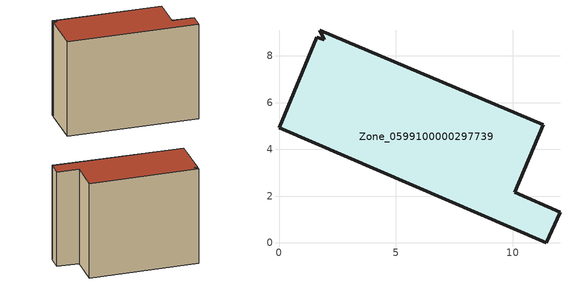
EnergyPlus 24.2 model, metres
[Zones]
Zone_0599100000297739
 floor ground (C_G): 1.62,8.81 1.94,8.68 1.74,9.1 11.31,5.04 10.08,2.16 12.03,1.3 11.43,0 0,4.93 z0
 wall outside (C_F): 11.31,5.04 1.74,9.1 1.94,8.68 1.62,8.81 0,4.93 11.43,0 12.03,1.3 10.08,2.16 11.31,5.04 z0:9.51
 roof outside (C_R): 1.94,8.68 1.62,8.81 0,4.93 11.43,0 12.03,1.3 10.08,2.16 11.31,5.04 1.74,9.1 z9.51
[BUILDING]
Pand.0599100000297739: North Axis=0; Terrain=City; Loads Convergence Tolerance Value=0.04; Temperature Convergence Tolerance Value=0.4; Solar Distribution=FullExterior; Maximum Number of Warmup Days=25; Minimum Number of Warmup Days=1
[Site:Location]
Rotterdam.The.Hague.AP_ZH_NLD Design_Conditions: Latitude=51.96; Longitude=4.45; Time Zone=1; Elevation=-4.5
[SITE:GROUNDTEMPERATURE:BUILDINGSURFACE]
18, 18, 18, 18, 18, 18, 18, 18, 18, 18, 18, 18
[MATERIAL] Thermal Absorptance=0.9; Solar Absorptance=0.7; Visible Absorptance=0.7
Name | Roughness | Thickness | Conductivity | Density | Specific Heat
G.TI.1946 | MediumSmooth | 0.15 | 1 | 540 | 1210
F.TI.1946 | Rough | 0.3 | 0.857143 | 1920 | 840
R.TI.1946 | MediumRough | 0.2 | 0.1 | 1500 | 1000
[CONSTRUCTION]
C_G: G.TI.1946
C_F: F.TI.1946
C_R: R.TI.1946
[ZONE]
Zone_0599100000297739: Type=1; Multiplier=1; Ceiling Height=Autocalculate; Volume=Autocalculate; Floor Area=autocalculate; Part of Total Floor Area=Yes
[ZONEINFILTRATION:DESIGNFLOWRATE]
Infil_Zone_0599100000297739: Zone or ZoneList or Space or SpaceList=Zone_0599100000297739; Schedule=AlwaysOn; Design Flow Rate Calculation Method=Flow/Area; Flow Rate per Floor Area=0.003; Constant Term Coefficient=1; Temperature Term Coefficient=0; Velocity Term Coefficient=0; Velocity Squared Term Coefficient=0
[HVACTEMPLATE:ZONE:IDEALLOADSAIRSYSTEM]
Zone_0599100000297739: Maximum Heating Supply Air Temperature=50; Minimum Cooling Supply Air Temperature=13; Maximum Heating Supply Air Humidity Ratio=0.0156; Minimum Cooling Supply Air Humidity Ratio=0.0077; Heating Limit=NoLimit; Cooling Limit=NoLimit; Dehumidification Control Type=ConstantSensibleHeatRatio; Cooling Sensible Heat Ratio=0.7; Dehumidification Setpoint=60; Humidification Control Type=None; Humidification Setpoint=30; Outdoor Air Method=None; Outdoor Air Flow Rate per Person=0.00944; Outdoor Air Flow Rate per Zone Floor Area=0; Outdoor Air Flow Rate per Zone=0; Demand Controlled Ventilation Type=None; Outdoor Air Economizer Type=NoEconomizer; Heat Recovery Type=None; Sensible Heat Recovery Effectiveness=0.7; Latent Heat Recovery Effectiveness=0.65
[ZONECONTROL:THERMOSTAT]
ThermostatControl_Zone_0599100000297739: Zone or ZoneList=Zone_0599100000297739; Control Type Schedule=DualSetpointControlType; Control 1=Thermostat_Zone_0599100000297739; Temperature Difference Between Cutout And Setpoint=0
[THERMOSTATSETPOINT:DUALSETPOINT]
Thermostat_Zone_0599100000297739: Heating Setpoint Temperature Schedule=HeatingSetpoint_Zone_0599100000297739; Cooling Setpoint Temperature Schedule=CoolingSetpoint_Zone_0599100000297739
[SCHEDULE:COMPACT]
HeatingSetpoint_Zone_0599100000297739: Through: 12/31, For: AllDays, Until: 24:00, 21
CoolingSetpoint_Zone_0599100000297739: Through: 12/31, For: AllDays, Until: 24:00, 24
DualSetpointControlType: Through: 12/31, For: AllDays, Until: 24:00, 4
AlwaysOn: Through: 12/31, For: AllDays, Until: 24:00, 1
